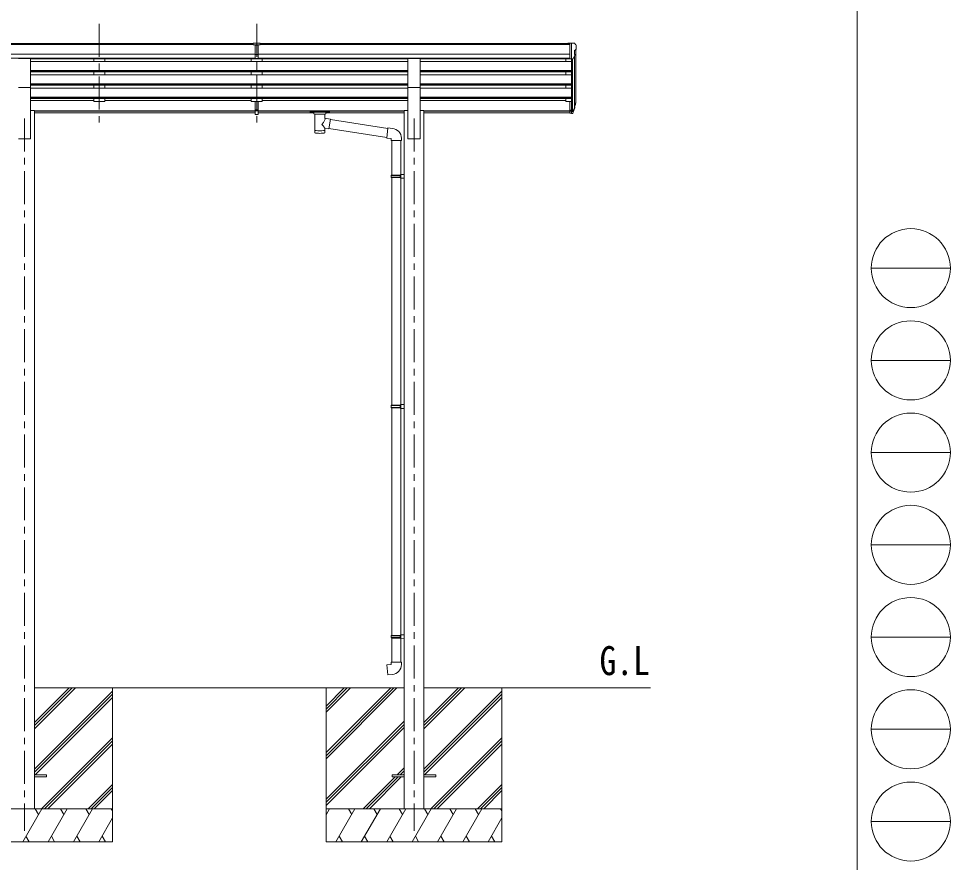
# Model space of a CAD drawing. Units: millimetres at full size, sheet at 1:30; details may follow other scales. Extents: x -8432 to 8432, y -5820 to 5820.
# Drawn here: x 4192 to 8432, y -3756 to 86 of the extents above; entities that cross this region are included whole.
import ezdxf
from ezdxf.enums import TextEntityAlignment as Align

# ---------------------------------------------------------------- set-up
doc = ezdxf.new("R2010")
doc.units = ezdxf.units.MM
doc.header["$LTSCALE"] = 30
doc.linetypes.add('CHAIN1', pattern=[8, 5, -1, 1, -1])
for name, color, linetype, lineweight in [('0-0_0', 7, 'Continuous', 9), ('0-1_本体', 5, 'CHAIN1', 9), ('0-3_ELV2', 4, 'Continuous', 9), ('0-9_OUTLINE', 7, 'Continuous', 9), ('F-0_240', 7, 'Continuous', 9)]:
    doc.layers.add(name, color=color, linetype=linetype, lineweight=lineweight)
doc.layers.add('0-7_SHAPE', color=7, linetype='Continuous')
doc.styles.add('ＭＳ ゴシック', font='')
doc.styles.get('ＭＳ ゴシック').set_extended_font_data('MS Gothic')

msp = doc.modelspace()

# ---------------------------------------------------------------- linework, layer by layer
at = {"layer": '0-0_0'}
for p, q in [((4264.42, -2961.9), (5946.02, -2961.9)), ((4264.42, -3147.53), (4450.05, -2961.9)), ((4264.42, -3133.39), (4435.91, -2961.9)), ((4264.42, -3119.25), (4421.76, -2961.9)), ((4619.22, -2961.9), (4619.22, -3661.9)), ((5591.22, -2961.9), (5591.22, -3661.9)), ((5591.22, -3256.08), (5885.4, -2961.9)), ((5591.22, -3270.22), (5899.54, -2961.9)), ((5591.22, -3284.36), (5913.68, -2961.9)), ((5591.22, -3072.23), (5701.55, -2961.9)), ((5591.22, -3058.09), (5687.41, -2961.9)), ((5591.22, -3043.95), (5673.26, -2961.9)), ((6036.42, -2961.9), (7067.22, -2961.9)), ((6036.42, -3147.53), (6222.05, -2961.9)), ((6036.42, -3133.39), (6207.91, -2961.9)), ((6036.42, -3119.25), (6193.76, -2961.9)), ((6391.22, -2961.9), (6391.22, -3661.9)), ((4264.42, -3331.38), (4619.22, -2976.58)), ((4264.42, -3345.52), (4619.22, -2990.73)), ((4266.68, -3357.4), (4619.22, -3004.87)), ((6036.42, -3331.38), (6391.22, -2976.58)), ((6036.42, -3345.52), (6391.22, -2990.73)), ((6038.68, -3357.4), (6391.22, -3004.87)), ((5591.22, -3468.21), (5946.02, -3113.41)), ((5591.22, -3482.35), (5946.02, -3127.56)), ((5591.22, -3496.5), (5946.02, -3141.7)), ((4296.03, -3511.9), (4619.22, -3188.71)), ((4310.17, -3511.9), (4619.22, -3202.86)), ((4324.31, -3511.9), (4619.22, -3217)), ((6068.03, -3511.9), (6391.22, -3188.71)), ((6082.17, -3511.9), (6391.22, -3202.86)), ((6096.31, -3511.9), (6391.22, -3217)), ((5914.16, -3357.4), (5946.02, -3325.55)), ((5928.3, -3357.4), (5946.02, -3339.69)), ((5759.66, -3511.9), (5905.16, -3366.4)), ((5773.8, -3511.9), (5919.3, -3366.4)), ((5787.94, -3511.9), (5933.44, -3366.4)), ((5942.44, -3357.4), (5946.02, -3353.83)), ((4508.16, -3511.9), (4619.22, -3400.85)), ((4522.3, -3511.9), (4619.22, -3414.99)), ((4536.44, -3511.9), (4619.22, -3429.13)), ((6280.16, -3511.9), (6391.22, -3400.85)), ((6294.3, -3511.9), (6391.22, -3414.99)), ((6308.44, -3511.9), (6391.22, -3429.13)), ((4619.22, -3511.9), (3819.22, -3511.9)), ((4210.37, -3661.9), (4296.98, -3511.9)), ((4281.98, -3537.88), (4266.97, -3511.9)), ((4325.84, -3661.9), (4412.45, -3511.9)), ((4397.45, -3537.88), (4382.45, -3511.9)), ((4441.31, -3661.9), (4527.92, -3511.9)), ((4497.92, -3511.9), (4512.92, -3537.88)), ((4613.39, -3511.9), (4619.22, -3522)), ((6391.22, -3511.9), (5591.22, -3511.9)), ((5591.22, -3539.41), (5607.1, -3511.9)), ((5635.96, -3661.9), (5722.57, -3511.9)), ((5707.57, -3537.88), (5692.57, -3511.9)), ((5751.43, -3661.9), (5838.04, -3511.9)), ((5823.03, -3537.89), (5808.03, -3511.9)), ((5866.9, -3661.9), (5953.51, -3511.9)), ((5938.51, -3537.89), (5923.5, -3511.9)), ((5982.37, -3661.9), (6068.98, -3511.9)), ((6053.98, -3537.88), (6038.97, -3511.9)), ((6097.84, -3661.9), (6184.45, -3511.9)), ((6169.45, -3537.88), (6154.45, -3511.9)), ((6213.31, -3661.9), (6299.92, -3511.9)), ((6269.92, -3511.9), (6284.92, -3537.88)), ((6385.39, -3511.9), (6391.22, -3522)), ((4556.78, -3661.9), (4619.22, -3553.77)), ((6328.78, -3661.9), (6391.22, -3553.77)), ((4225.37, -3635.92), (4240.37, -3661.9)), ((4340.84, -3635.92), (4355.84, -3661.9)), ((4456.31, -3635.92), (4471.31, -3661.9)), ((4571.78, -3635.92), (4586.78, -3661.9)), ((5650.96, -3635.92), (5665.96, -3661.9)), ((5766.43, -3635.92), (5781.43, -3661.9)), ((5881.9, -3635.92), (5896.9, -3661.9)), ((5997.37, -3635.92), (6012.37, -3661.9)), ((6112.84, -3635.92), (6127.84, -3661.9)), ((6228.31, -3635.92), (6243.31, -3661.9)), ((6343.78, -3635.92), (6358.78, -3661.9)), ((3819.22, -3661.9), (4619.22, -3661.9)), ((5591.22, -3661.9), (6391.22, -3661.9))]:
    msp.add_line(p, q, dxfattribs=at)
at = {"layer": '0-1_本体'}
for p, q in [((4559.22, 62.5), (4559.22, -415.02)), ((5275.22, 62.5), (5275.22, -415.02)), ((4219.22, -368.34), (4219.22, -3611.9)), ((5991.22, -368.34), (5991.22, -3611.9))]:
    msp.add_line(p, q, dxfattribs=at)
at = {"layer": '0-3_ELV2'}
for p, q in [((5258.72, -26.63), (269.72, -26.63)), ((5258.72, -31.84), (269.72, -31.84)), ((5258.72, -33.06), (5258.72, -25.21)), ((5258.72, -33.06), (5268.72, -33.06)), ((5275.22, -33.87), (5268.72, -33.48)), ((5268.72, -35.06), (5281.72, -35.06)), ((5281.72, -33.54), (5275.22, -33.85)), ((5281.72, -96.68), (5281.72, -31.41)), ((6700.72, -26.63), (5291.72, -26.63)), ((6700.72, -31.84), (5291.72, -31.84)), ((6700.72, -25.02), (6690.72, -25.11)), ((6690.72, -26.63), (6690.72, -25.11)), ((6700.72, -97.01), (6700.72, -25.02)), ((6719.22, -25.02), (6700.72, -25.02)), ((6707.22, -98.01), (6707.22, -25.02)), ((6719.22, -25.02), (6721.55, -25.17)), ((6722.31, -25.59), (6726.37, -31.4)), ((6729.22, -34.39), (6729.22, -35.02)), ((5268.72, -75.37), (269.72, -75.37)), ((5268.72, -76.58), (5275.22, -76.74)), ((5275.22, -76.74), (5281.72, -76.58)), ((6700.72, -75.37), (5281.72, -75.37)), ((6714.84, -96.19), (6723.84, -80.6)), ((6721.22, -59.54), (6721.22, -75.81)), ((6726.68, -56.21), (6721.37, -59.28)), ((6722.25, -83.37), (6722.25, -316.97)), ((6727.22, -55.6), (6727.22, -290.26)), ((5268.72, -93.23), (269.72, -93.23)), ((4191.72, -95.65), (4246.72, -95.65)), ((4246.72, -227.45), (4246.72, -95.65)), ((5268.72, -96.57), (4246.72, -96.57)), ((4246.72, -108.98), (5963.72, -108.98)), ((4534.22, -96.47), (4534.22, -108.98)), ((4584.22, -96.47), (4584.22, -108.88)), ((5250.22, -96.47), (5250.22, -108.98)), ((5268.72, -95.62), (5275.22, -96.02)), ((5275.22, -96.02), (5281.72, -95.62)), ((5275.22, -108.98), (5275.22, -156.67)), ((6700.72, -93.23), (5281.72, -93.23)), ((5963.72, -96.57), (5281.72, -96.57)), ((5300.22, -96.47), (5300.22, -108.88)), ((5963.72, -227.45), (5963.72, -95.65)), ((5963.72, -95.65), (6018.72, -95.65)), ((6018.72, -227.45), (6018.72, -95.65)), ((6700.72, -96.57), (6018.72, -96.57)), ((6018.72, -108.98), (6707.22, -108.98)), ((6682.22, -96.47), (6682.22, -108.98)), ((6700.72, -97.01), (6707.22, -97.01)), ((6707.22, -98.01), (6712.43, -97.69)), ((6707.22, -98.01), (6707.22, -290.63)), ((6713.22, -97.53), (6713.23, -335.4)), ((4246.72, -150.86), (5963.72, -150.86)), ((4246.72, -152.36), (5963.72, -152.36)), ((4246.72, -156.67), (5963.72, -156.67)), ((4246.72, -169.53), (5963.72, -169.53)), ((4534.22, -156.67), (4534.22, -169.53)), ((4584.22, -156.67), (4584.22, -169.53)), ((5250.22, -156.67), (5250.22, -169.53)), ((5275.22, -169.53), (5275.22, -217.22)), ((5300.22, -156.67), (5300.22, -169.53)), ((6018.72, -150.86), (6707.22, -150.86)), ((6018.72, -152.36), (6707.22, -152.36)), ((6018.72, -156.67), (6707.22, -156.67)), ((6018.72, -169.53), (6707.22, -169.53)), ((6682.22, -156.67), (6682.22, -169.53)), ((4246.72, -211.41), (5963.72, -211.41)), ((6018.72, -211.41), (6707.22, -211.41)), ((4191.72, -227.45), (4246.72, -227.45)), ((4246.72, -212.9), (5963.72, -212.9)), ((4246.72, -217.22), (5963.72, -217.22)), ((4246.72, -227.45), (4246.72, -461.9)), ((4246.72, -230.08), (5963.72, -230.08)), ((4534.22, -217.22), (4534.22, -229.98)), ((4584.22, -217.22), (4584.22, -230.08)), ((5250.22, -217.22), (5250.22, -229.98)), ((5275.22, -277.77), (5275.22, -230.08)), ((5300.22, -217.22), (5300.22, -230.08)), ((5963.72, -227.45), (5963.72, -461.9)), ((5963.72, -227.45), (6018.72, -227.45)), ((6018.72, -212.9), (6707.22, -212.9)), ((6018.72, -217.22), (6707.22, -217.22)), ((6018.72, -227.45), (6018.72, -461.9)), ((6018.72, -230.08), (6707.22, -230.08)), ((6682.22, -217.22), (6682.22, -230.08)), ((4246.72, -271.96), (5963.72, -271.96)), ((4246.72, -273.45), (5963.72, -273.45)), ((4246.72, -277.77), (5963.72, -277.77)), ((4246.72, -286.32), (4534.22, -286.32)), ((4534.22, -277.77), (4534.22, -291.26)), ((4584.22, -291.26), (4534.22, -291.26)), ((4584.22, -277.77), (4584.22, -291.26)), ((5250.22, -286.32), (4584.22, -286.32)), ((5250.22, -277.77), (5250.22, -291.26)), ((5300.22, -291.26), (5250.22, -291.26)), ((5268.72, -350.99), (5268.72, -291.26)), ((5281.72, -350.99), (5281.72, -291.26)), ((5300.22, -277.77), (5300.22, -291.26)), ((5963.72, -286.32), (5300.22, -286.32)), ((6018.72, -271.96), (6707.22, -271.96)), ((6018.72, -273.45), (6707.22, -273.45)), ((6018.72, -277.77), (6707.22, -277.77)), ((6682.22, -286.32), (6018.72, -286.32)), ((6682.22, -277.77), (6682.22, -291.26)), ((6682.22, -291.26), (6700.72, -291.26)), ((6700.72, -290.63), (6700.72, -344.66)), ((6700.72, -290.63), (6707.22, -290.63)), ((6707.22, -290.63), (6707.22, -345.4)), ((4264.42, -332.9), (4246.72, -332.9)), ((4264.42, -332.9), (4264.42, -3511.91)), ((4264.42, -333.33), (5268.72, -333.33)), ((4264.42, -334.73), (5268.72, -334.73)), ((5268.72, -328.74), (5281.72, -328.74)), ((5268.72, -334.14), (5281.72, -334.14)), ((5281.72, -333.33), (5946.02, -333.33)), ((5281.72, -334.73), (5946.02, -334.73)), ((5946.02, -332.9), (5946.02, -3511.9)), ((5946.02, -332.9), (5963.72, -332.9)), ((6036.42, -332.9), (6018.72, -332.9)), ((6036.42, -332.9), (6036.42, -3511.9)), ((6036.42, -333.33), (6700.72, -333.33)), ((6036.42, -334.73), (6700.72, -334.73)), ((6700.72, -330.76), (6707.22, -330.76)), ((6700.72, -335.64), (6707.22, -335.64)), ((6707.22, -335.66), (6712.35, -335.66)), ((6707.22, -337.47), (6712.06, -337.47)), ((6713.65, -334.98), (6721.41, -319.58)), ((6722.85, -319.93), (6714.66, -336.11)), ((6723.47, -320.5), (6714.66, -344.04)), ((6725.52, -303.44), (6722.25, -310.5)), ((6726.12, -304.82), (6722.25, -312.77)), ((6723.81, -316.09), (6723.47, -320.5)), ((5268.72, -342.42), (4264.42, -342.42)), ((5268.72, -349.92), (5275.22, -350.32)), ((5275.22, -350.32), (5281.72, -349.92)), ((5535.72, -342.42), (5281.72, -342.42)), ((5946.02, -342.42), (5589.72, -342.42)), ((6700.72, -342.42), (6036.42, -342.42)), ((6700.72, -344.66), (6707.22, -344.66)), ((6707.22, -345.4), (6712.06, -345.4)), ((4191.72, -461.9), (4246.72, -461.9)), ((5963.72, -461.9), (6018.72, -461.9)), ((4264.42, -3357.4), (4319.22, -3357.4)), ((4264.42, -3366.4), (4319.22, -3366.4)), ((4319.22, -3357.4), (4319.22, -3366.4)), ((5891.22, -3357.4), (5891.22, -3366.4)), ((5946.02, -3357.4), (5891.22, -3357.4)), ((5946.02, -3366.4), (5891.22, -3366.4)), ((6091.22, -3357.4), (6036.42, -3357.4)), ((6091.22, -3366.4), (6036.42, -3366.4)), ((6091.22, -3357.4), (6091.22, -3366.4))]:
    msp.add_line(p, q, dxfattribs=at)
for points in [[(5258.72, -25.21), (5276.72, -25.06), (5291.72, -25.19)], [(5281.72, -96.68), (5275.22, -97.08), (5268.72, -96.68), (5268.72, -31.34)], [(5281.72, -33.01), (5291.72, -32.93), (5291.72, -25.19)], [(5281.72, -77.68), (5278.46, -77.76), (5275.22, -77.84), (5271.97, -77.76), (5268.72, -77.68)], [(5281.72, -350.99), (5275.22, -351.38), (5268.72, -350.99)]]:
    msp.add_lwpolyline(points, dxfattribs=at)
for centre, radius, start, end in [((6721.49, -26.16), 1, 35, 86.5), ((6726.22, -34.39), 3, 0, 87), ((6527.22, -35.02), 202, 355.05096, 0), ((6721.52, -59.54), 0.3, 120, 180), ((6721.52, -75.81), 0.3, 180, 265.2833), ((6721.25, -79.1), 3, 330, 85.2833), ((6722.31, -51.84), 6.18, 315.00103, 354.2965), ((6712.24, -94.69), 3, 273.5, 330), ((6696.63, -293.94), 30.41, 341.80266, 352.8448), ((6698.03, -295.7), 29.53, 342.01856, 353.49194)]:
    msp.add_arc(centre, radius, start, end, dxfattribs=at)
for centre, major_axis, ratio, start_param, end_param in [((5299.79, -35.37), (24.57, -1.51), 0.121868, 3.1422238, 3.1491027), ((6639.36, -289.46), (-87.93, 4.42), 0.541684, 3.060334, 3.2172517), ((6638.57, -296.13), (89.06, 1.43), 0.57596, 6.1985533, 6.3701348), ((6712.06, -334.76), (3, 0), 0.90356, 4.712389, 5.7595865), ((6712.35, -334.3), (1.5, 0), 0.90356, 4.712389, 5.7595865), ((6637.3, -296.04), (88.05, 0), 0.90356, 5.9828017, 6.0168888), ((6722.51, -316.09), (-1.3, 0), 0.90356, 2.9359903, 4.9130961), ((6636.59, -299.9), (89.07, 0), 0.90356, 6.0316505, 6.077583), ((6712.06, -342.69), (-3, 0), 0.90356, 1.5707963, 2.6179939)]:
    msp.add_ellipse(centre, major_axis=major_axis, ratio=ratio, start_param=start_param, end_param=end_param, dxfattribs=at)
at = {"layer": '0-9_OUTLINE'}
for p, q in [((5519.22, -335.5), (5519.22, -341.26)), ((5521.22, -334.84), (5604.22, -334.84)), ((5521.22, -337.02), (5604.22, -337.02)), ((5606.22, -335.5), (5606.22, -341.26)), ((5521.22, -341.93), (5535.72, -341.93)), ((5535.72, -347.57), (5535.72, -341.02)), ((5539.82, -348.49), (5539.8, -433.93)), ((5610.84, -371.14), (5585.61, -367.23)), ((5585.62, -367.24), (5585.62, -348.49)), ((5589.72, -347.57), (5589.72, -341.02)), ((5589.72, -341.93), (5604.22, -341.93)), ((5610.84, -371.14), (5603.81, -416.4)), ((5871.83, -413.69), (5610.52, -373.16)), ((5585.63, -433.93), (5585.61, -413.26)), ((5585.61, -413.58), (5603.81, -416.4)), ((5868.16, -455.63), (5604.08, -414.66)), ((5892.83, -413.65), (5871.99, -411.83)), ((5933.91, -469.4), (5933.91, -458.48)), ((5887.91, -469.4), (5933.91, -469.4)), ((5890.02, -469.4), (5890.02, -625.97)), ((5932.02, -469.4), (5932.02, -623.41)), ((5888.02, -627.97), (5889.02, -625.97)), ((5888.02, -627.97), (5932.02, -627.97)), ((5888.02, -627.97), (5888.02, -635.97)), ((5888.02, -635.97), (5932.02, -635.97)), ((5888.02, -635.97), (5889.02, -637.97)), ((5889.02, -625.97), (5932.02, -625.97)), ((5927.54, -627.97), (5927.11, -625.97)), ((5930.02, -623.47), (5946.02, -623)), ((5930.02, -625.47), (5930.02, -623.47)), ((5930.02, -625.47), (5932.02, -625.47)), ((5946.02, -623), (5946.02, -640.94)), ((5889.02, -637.97), (5932.02, -637.97)), ((5890.02, -637.97), (5890.02, -1674.16)), ((5930.02, -640.47), (5930.02, -638.47)), ((5930.02, -640.47), (5946.02, -640.94)), ((5932.02, -640.53), (5932.02, -1671.6)), ((5888.02, -1676.16), (5889.02, -1674.16)), ((5888.02, -1676.16), (5932.02, -1676.16)), ((5888.02, -1676.16), (5888.02, -1684.16)), ((5888.02, -1684.16), (5932.02, -1684.16)), ((5888.02, -1684.16), (5889.02, -1686.16)), ((5889.02, -1674.16), (5932.02, -1674.16)), ((5889.02, -1686.16), (5932.02, -1686.16)), ((5890.02, -1686.16), (5890.02, -2722.35)), ((5927.54, -1676.16), (5927.11, -1674.16)), ((5930.02, -1671.66), (5946.02, -1671.19)), ((5930.02, -1673.66), (5930.02, -1671.66)), ((5930.02, -1673.66), (5932.02, -1673.66)), ((5930.02, -1688.66), (5930.02, -1686.66)), ((5930.02, -1688.66), (5946.02, -1689.13)), ((5932.02, -1688.72), (5932.02, -2719.79)), ((5946.02, -1671.19), (5946.02, -1689.13)), ((5888.02, -2724.35), (5889.02, -2722.35)), ((5888.02, -2724.35), (5932.02, -2724.35)), ((5888.02, -2724.35), (5888.02, -2732.35)), ((5888.02, -2732.35), (5932.02, -2732.35)), ((5888.02, -2732.35), (5889.02, -2734.35)), ((5889.02, -2722.35), (5932.02, -2722.35)), ((5889.02, -2734.35), (5932.02, -2734.35)), ((5890.02, -2734.35), (5890.02, -2844.35)), ((5927.54, -2724.35), (5927.11, -2722.35)), ((5930.02, -2719.85), (5946.02, -2719.38)), ((5930.02, -2721.85), (5930.02, -2719.85)), ((5930.02, -2721.85), (5932.02, -2721.85)), ((5930.02, -2736.85), (5930.02, -2734.85)), ((5930.02, -2736.85), (5946.02, -2737.32)), ((5932.02, -2736.91), (5932.02, -2844.35)), ((5946.02, -2719.38), (5946.02, -2737.32)), ((5888.02, -2844.35), (5934.02, -2844.35)), ((5888.02, -2854.35), (5888.02, -2844.35)), ((5934.02, -2844.35), (5934.02, -2855.26))]:
    msp.add_line(p, q, dxfattribs=at)
for points in [[(5519.22, -335.5), (5519.26, -335.31), (5519.34, -335.17), (5519.44, -335.08), (5519.54, -335.02), (5519.66, -334.97), (5519.95, -334.91), (5520.44, -334.86), (5520.98, -334.84), (5521.22, -334.84)], [(5604.22, -334.84), (5604.57, -334.84), (5605.1, -334.87), (5605.55, -334.92), (5605.85, -335), (5606.02, -335.1), (5606.14, -335.24), (5606.21, -335.42), (5606.22, -335.5)], [(5519.22, -341.26), (5519.26, -341.46), (5519.34, -341.6), (5519.44, -341.69), (5519.54, -341.75), (5519.66, -341.8), (5519.95, -341.86), (5520.44, -341.9), (5520.98, -341.92), (5521.22, -341.93)], [(5604.22, -341.93), (5604.57, -341.92), (5605.1, -341.9), (5605.55, -341.85), (5605.85, -341.77), (5606.02, -341.67), (5606.14, -341.53), (5606.21, -341.35), (5606.22, -341.26)], [(5871.99, -411.83), (5867.98, -457.66), (5887.91, -459.4), (5887.91, -469.4)], [(5927.54, -627.97), (5927.54, -635.97), (5927.11, -637.97)], [(5930.02, -638.47), (5932.02, -638.47), (5932.02, -625.47)], [(5927.54, -1676.16), (5927.54, -1684.16), (5927.11, -1686.16)], [(5930.02, -1686.66), (5932.02, -1686.66), (5932.02, -1673.66)], [(5927.54, -2724.35), (5927.54, -2732.35), (5927.11, -2734.35)], [(5930.02, -2734.85), (5932.02, -2734.85), (5932.02, -2721.85)], [(5892.94, -2900.09), (5872.1, -2901.91), (5868.09, -2856.09), (5888.02, -2854.35)]]:
    msp.add_lwpolyline(points, dxfattribs=at)
for centre, start, end in [((5888.91, -458.48), 0, 85), ((5889.02, -2855.26), 275, 0)]:
    msp.add_arc(centre, 45, start, end, dxfattribs=at)
for centre, major_axis, ratio, start_param, end_param in [((5521.22, -337.24), (2, 0), 0.109601, 3.1415927, 4.712389), ((5562.72, -341.02), (27, 0), 0.070066, 6.2831853, 9.424778), ((5604.22, -337.24), (2, 0), 0.109601, 4.712389, 6.2831853), ((5562.72, -347.49), (27.06, 0), 0.069685, 3.1415927, 6.2831853), ((5562.71, -393.77), (-22.81, -26.62), 0.234429, 1.6855472, 3.1268519), ((5573.72, -345.01), (16, 0), 0.361356, 6.2636979, 6.2831853), ((5562.72, -421.49), (22.91, 0), 0.122865, 3.1415927, 6.2831853), ((5565.27, -391.12), (20.32, -22.25), 0.045535, 0.0389954, 1.3075346), ((5562.72, -433.93), (22.92, 0), 0.101955, 3.1415499, 6.2833984)]:
    msp.add_ellipse(centre, major_axis=major_axis, ratio=ratio, start_param=start_param, end_param=end_param, dxfattribs=at)
at = {"layer": 'F-0_240', "color": 5}
msp.add_line((8007.94, 5820), (8007.94, -5820), dxfattribs=at)
at = {"layer": 'F-0_240', "color": 4}
for p, q in [((8072.06, -1050), (8432.06, -1050)), ((8072.06, -1470), (8432.06, -1470)), ((8072.06, -1890), (8432.06, -1890)), ((8072.06, -2310), (8432.06, -2310)), ((8072.06, -2730), (8432.06, -2730)), ((8072.06, -3150), (8432.06, -3150)), ((8072.06, -3570), (8432.06, -3570))]:
    msp.add_line(p, q, dxfattribs=at)
for centre in [(8252.05, -1050), (8252.05, -1470), (8252.05, -1890), (8252.05, -2310), (8252.05, -2730), (8252.05, -3150), (8252.05, -3570)]:
    msp.add_circle(centre, 180, dxfattribs=at)

# ---------------------------------------------------------------- texts
at = {"layer": '0-7_SHAPE', "style": 'ＭＳ ゴシック', "width": 0.85}
msp.add_text('G.L', height=132, dxfattribs=at).set_placement((6835.6, -2942.72), align=Align.BOTTOM_LEFT)

doc.saveas('drawing.dxf')
